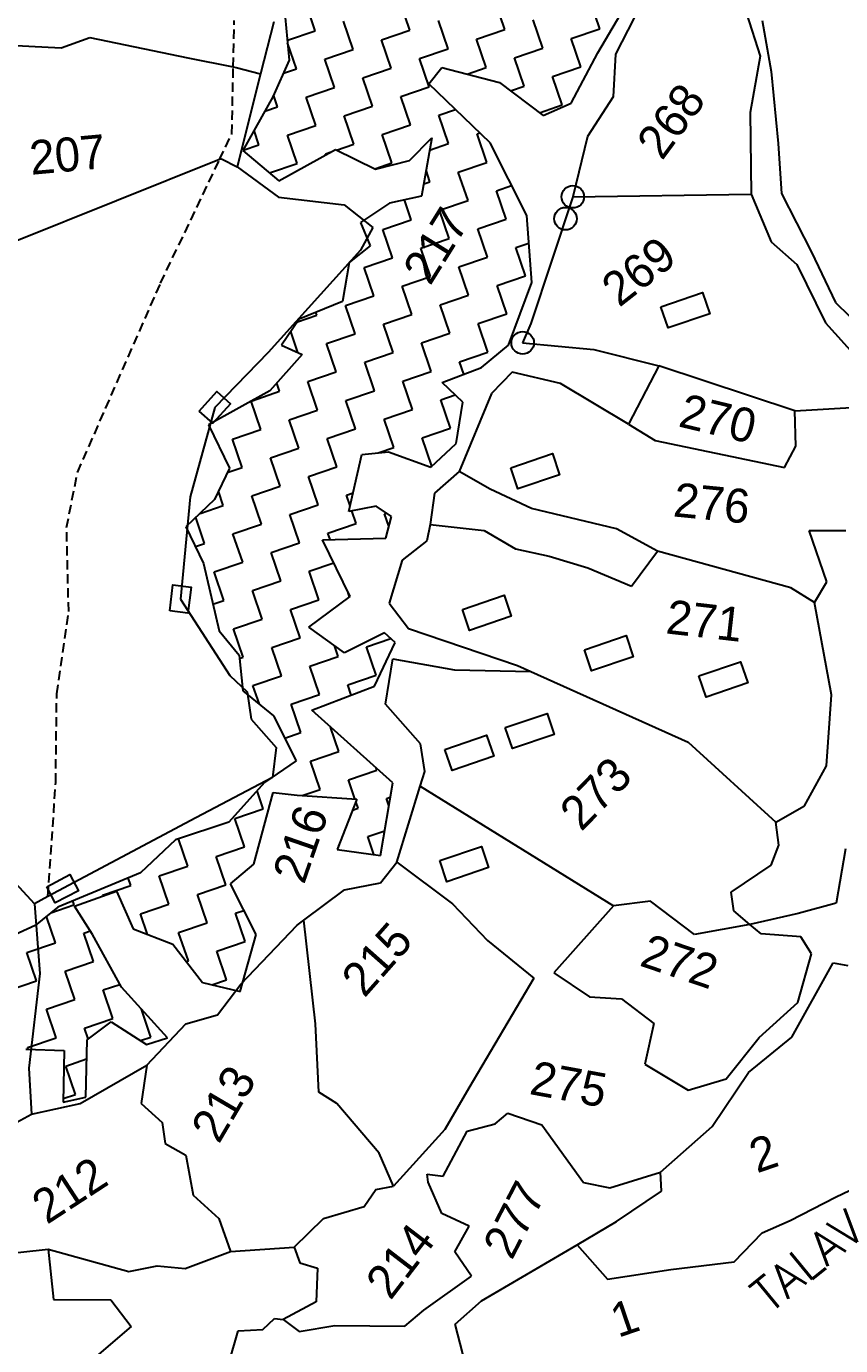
# Model space of a CAD drawing. Header units: metres. Extents: x 322986 to 329400, y 1832749 to 1836820.
# Drawn here: x 325836 to 326272, y 1834461 to 1835168 of the extents above; entities that cross this region are included whole.
import ezdxf

# ---------------------------------------------------------------- set-up
doc = ezdxf.new("R2010")
doc.units = ezdxf.units.M
doc.header["$MEASUREMENT"] = 0
doc.linetypes.add('DASHED', pattern=[0.75, 0.5, -0.25])
for name, color, linetype in [('LINE_FOOTPATH', 1, 'DASHED'), ('OTHERS', 1, 'Continuous'), ('POLY_HATCH', 12, 'Continuous'), ('POLY_PARCEL', 6, 'Continuous'), ('POLY_WATER', 4, 'Continuous'), ('TEXT_MAPIN', 7, 'Continuous'), ('TEXT_PARCEL', 7, 'Continuous')]:
    doc.layers.add(name, color=color, linetype=linetype)
doc.styles.get("Standard").update_dxf_attribs({"font": 'simplex.shx'})
doc.styles.add('TEXT_MAP', font='')
doc.styles.get('TEXT_MAP').set_extended_font_data('Kruti Dev 050')

msp = doc.modelspace()

# ---------------------------------------------------------------- linework, layer by layer
for points in [[(325928.78, 1834961.92), (325938.2, 1834972.4), (325945.45, 1834965.88), (325936.03, 1834955.41)], [(325912.99, 1834854.86), (325914.71, 1834868.84), (325924.38, 1834867.64), (325922.66, 1834853.67)], [(325847.08, 1834707.08), (325859.54, 1834713.64), (325864.08, 1834705.01), (325851.61, 1834698.46)]]:
    msp.add_lwpolyline(points, close=True)
for centre in [(326128.81, 1835076.77), (326124.91, 1835065.01), (326102, 1834998.47)]:
    msp.add_circle(centre, 6.03)
at = {"layer": 'LINE_FOOTPATH', "ltscale": 10}
for p, q in [((325947.02, 1835146.31), (325947.55, 1835171.26)), ((325946.26, 1835110.47), (325947.02, 1835146.31)), ((325939.66, 1835096.63), (325946.26, 1835110.47)), ((325908.09, 1835030.44), (325939.66, 1835096.63)), ((325863.56, 1834929.06), (325908.09, 1835030.44)), ((325857.74, 1834899.54), (325863.56, 1834929.06)), ((325858.86, 1834854.59), (325857.74, 1834899.54)), ((325852.46, 1834810.41), (325858.86, 1834854.59)), ((325851.93, 1834762.95), (325852.46, 1834810.41)), ((325847.77, 1834701.89), (325851.93, 1834762.95))]:
    msp.add_line(p, q, dxfattribs=at)
at = {"layer": 'OTHERS'}
for points in [[(326176.05, 1835017.8), (326198.39, 1835025.41), (326202.23, 1835014.12), (326179.9, 1835006.51)], [(326095.6, 1834931.52), (326117.94, 1834939.13), (326121.78, 1834927.84), (326099.44, 1834920.23)], [(326069.73, 1834855.73), (326092.07, 1834863.34), (326095.91, 1834852.05), (326073.58, 1834844.44)], [(326135.08, 1834834.03), (326157.42, 1834841.64), (326161.26, 1834830.35), (326138.93, 1834822.74)], [(326196.41, 1834820.03), (326218.75, 1834827.64), (326222.59, 1834816.35), (326200.26, 1834808.75)], [(326092.7, 1834792.39), (326115.04, 1834800), (326118.88, 1834788.71), (326096.55, 1834781.1)], [(326060.38, 1834780.68), (326082.71, 1834788.29), (326086.56, 1834777), (326064.22, 1834769.4)], [(326057.61, 1834721.14), (326079.95, 1834728.74), (326083.79, 1834717.46), (326061.45, 1834709.85)]]:
    msp.add_lwpolyline(points, close=True, dxfattribs=at)
at = {"layer": 'POLY_HATCH'}
for p, q in [((325973.46, 1835187.87), (325976.96, 1835149.97)), ((326142.19, 1835153.8), (326158.18, 1835180.77)), ((326128.01, 1835126.85), (326142.19, 1835153.8)), ((325976.96, 1835149.97), (325968.19, 1835130.31)), ((326051.68, 1835137.22), (326058.7, 1835145.98)), ((326058.7, 1835145.98), (326089.62, 1835138.02)), ((326084.56, 1835105.69), (326051.68, 1835137.22)), ((326089.62, 1835138.02), (326112.98, 1835120.22)), ((325968.19, 1835130.31), (325952.21, 1835101.53)), ((326112.98, 1835120.22), (326128.01, 1835126.85)), ((326041.4, 1835096.14), (326053.31, 1835108.38)), ((326053.31, 1835108.38), (326047.87, 1835077.13)), ((326104.23, 1835066.63), (326084.56, 1835105.69)), ((325952.21, 1835101.53), (325971.37, 1835085.33)), ((325971.37, 1835085.33), (326001.78, 1835102.05)), ((326001.78, 1835102.05), (326023.27, 1835091.49)), ((326023.27, 1835091.49), (326041.4, 1835096.14)), ((326047.87, 1835077.13), (326030.65, 1835073.39)), ((326030.65, 1835073.39), (326015.09, 1835062.94)), ((326015.09, 1835062.94), (326020.26, 1835050.46)), ((326106.99, 1835030.9), (326104.23, 1835066.63)), ((326020.26, 1835050.46), (326009.05, 1835041.49)), ((326009.05, 1835041.49), (326005.55, 1835020.6)), ((326094.49, 1834997.24), (326106.99, 1835030.9)), ((326005.55, 1835020.6), (325982.37, 1835011.19)), ((325982.37, 1835011.19), (325972.83, 1834997.33)), ((325972.83, 1834997.33), (325983.94, 1834992.32)), ((325983.94, 1834992.32), (325966.62, 1834972.79)), ((326080.04, 1834985.35), (326094.49, 1834997.24)), ((326058.84, 1834977.22), (326080.04, 1834985.35)), ((326069.99, 1834966.77), (326058.84, 1834977.22)), ((325966.62, 1834972.79), (325933.69, 1834954.61)), ((326066.31, 1834944.61), (326069.99, 1834966.77)), ((325933.69, 1834954.61), (325944.91, 1834931.45)), ((326052.77, 1834931.82), (326066.31, 1834944.61)), ((326008.97, 1834908.11), (326015.86, 1834938.65)), ((326015.86, 1834938.65), (326030.2, 1834940.19)), ((326030.2, 1834940.19), (326052.77, 1834931.82)), ((325944.91, 1834931.45), (325937.02, 1834914.53)), ((325937.02, 1834914.53), (325921.68, 1834899.9)), ((326023.48, 1834910.93), (326008.97, 1834908.11)), ((326031.69, 1834905.55), (326023.48, 1834910.93)), ((326028.67, 1834893.91), (326031.69, 1834905.55)), ((325921.68, 1834899.9), (325931.06, 1834880.37)), ((325994.72, 1834892.96), (326028.67, 1834893.91)), ((326009.62, 1834862.57), (325994.72, 1834892.96)), ((325931.06, 1834880.37), (325939.46, 1834844.14)), ((325987.57, 1834846.27), (326009.62, 1834862.57)), ((325939.46, 1834844.14), (325950.25, 1834831.14)), ((326006.54, 1834832.43), (325987.57, 1834846.27)), ((326028.08, 1834843.1), (326006.54, 1834832.43)), ((326033.74, 1834838.06), (326028.08, 1834843.1)), ((326022.63, 1834814.57), (326033.74, 1834838.06)), ((325950.25, 1834831.14), (325952.19, 1834812.1)), ((325989.11, 1834801.65), (326022.63, 1834814.57)), ((325952.19, 1834812.1), (325968.61, 1834798.6)), ((326032.39, 1834762.74), (325989.11, 1834801.65)), ((325968.61, 1834798.6), (325980.75, 1834774.55)), ((325980.75, 1834774.55), (325963.75, 1834763.01)), ((325963.75, 1834763.01), (325944.63, 1834741.65)), ((325958.03, 1834719.23), (325968.32, 1834757.59)), ((325968.32, 1834757.59), (325981.22, 1834756.23)), ((326025.91, 1834723.87), (326032.39, 1834762.74)), ((325981.22, 1834756.23), (326013.2, 1834754.08)), ((326013.2, 1834754.08), (326002.65, 1834727.16)), ((325944.63, 1834741.65), (325916, 1834732.2)), ((325916, 1834732.2), (325897.41, 1834714.65)), ((326002.65, 1834727.16), (326025.91, 1834723.87)), ((325897.41, 1834714.65), (325853.03, 1834696.21)), ((325945.57, 1834708.63), (325958.03, 1834719.23)), ((325959.35, 1834681.5), (325945.57, 1834708.63)), ((325861.93, 1834696.81), (325884.39, 1834704.77)), ((325884.39, 1834704.77), (325893.42, 1834684.5)), ((325853.03, 1834696.21), (325840.93, 1834686.33)), ((325871.64, 1834681.63), (325861.93, 1834696.81)), ((325840.93, 1834686.33), (325828.07, 1834680.43)), ((325887.07, 1834653.25), (325871.64, 1834681.63)), ((325893.42, 1834684.5), (325914.71, 1834676.3)), ((325950.64, 1834650.96), (325959.35, 1834681.5)), ((325914.71, 1834676.3), (325930.46, 1834655.9)), ((325911.76, 1834626.2), (325887.07, 1834653.25)), ((325930.46, 1834655.9), (325950.64, 1834650.96)), ((325868.73, 1834625.18), (325881.56, 1834634.7)), ((325881.56, 1834634.7), (325900.52, 1834622.67)), ((325868.01, 1834594.33), (325868.73, 1834625.18)), ((325900.52, 1834622.67), (325911.76, 1834626.2)), ((325835.89, 1834620.06), (325856.41, 1834619.47)), ((325856.41, 1834619.47), (325855.86, 1834591.71)), ((325855.86, 1834591.71), (325868.01, 1834594.33))]:
    msp.add_line(p, q, dxfattribs=at)
at = {"layer": 'POLY_HATCH', "linetype": 'Continuous'}
for p, q in [((326041.66, 1835166.05), (326036.48, 1835181.26)), ((326092.46, 1835166.38), (326087.28, 1835181.59)), ((326143.27, 1835166.71), (326138.09, 1835181.91)), ((325990.85, 1835165.72), (325985.67, 1835180.93)), ((326011.24, 1835155.69), (326006.06, 1835170.9)), ((326062.04, 1835156.02), (326056.86, 1835171.23)), ((326112.85, 1835156.35), (326107.67, 1835171.56)), ((325975.98, 1835160.65), (325990.85, 1835165.72)), ((326026.45, 1835160.87), (326041.66, 1835166.05)), ((326031.63, 1835145.66), (326026.45, 1835160.87)), ((326077.25, 1835161.2), (326092.46, 1835166.38)), ((326082.43, 1835145.99), (326077.25, 1835161.2)), ((326128.06, 1835161.53), (326143.27, 1835166.71)), ((326133.24, 1835146.32), (326128.06, 1835161.53)), ((325980.82, 1835145.33), (325976.12, 1835159.15)), ((325996.03, 1835150.51), (326011.24, 1835155.69)), ((326046.83, 1835150.84), (326062.04, 1835156.02)), ((326097.64, 1835151.17), (326112.85, 1835156.35)), ((326001.21, 1835135.3), (325996.03, 1835150.51)), ((326052.01, 1835135.63), (326046.83, 1835150.84)), ((326072.2, 1835142.51), (326082.43, 1835145.99)), ((326102.82, 1835135.96), (326097.64, 1835151.17)), ((326118.03, 1835141.14), (326133.24, 1835146.32)), ((325973.83, 1835142.95), (325980.82, 1835145.33)), ((326016.42, 1835140.48), (326031.63, 1835145.66)), ((326021.6, 1835125.27), (326016.42, 1835140.48)), ((326123.21, 1835125.93), (326118.03, 1835141.14)), ((325986, 1835130.12), (326001.21, 1835135.3)), ((326036.81, 1835130.45), (326052.01, 1835135.63)), ((326095.57, 1835133.49), (326102.82, 1835135.96)), ((325963.91, 1835122.6), (325970.79, 1835124.94)), ((325970.79, 1835124.94), (325968.63, 1835131.29)), ((325991.18, 1835114.91), (325986, 1835130.12)), ((326006.39, 1835120.09), (326021.6, 1835125.27)), ((326041.98, 1835115.24), (326036.81, 1835130.45)), ((326110.95, 1835121.76), (326123.21, 1835125.93)), ((326011.57, 1835104.88), (326006.39, 1835120.09)), ((326057.19, 1835120.42), (326066.05, 1835123.44)), ((326062.37, 1835105.21), (326057.19, 1835120.42)), ((325960.76, 1835104.56), (325958.15, 1835112.23)), ((325975.97, 1835109.74), (325991.18, 1835114.91)), ((326026.78, 1835110.06), (326041.98, 1835115.24)), ((326077.58, 1835110.39), (326079.11, 1835110.91)), ((326082.76, 1835095.18), (326077.58, 1835110.39)), ((325952.28, 1835101.67), (325960.76, 1835104.56)), ((325981.15, 1835094.53), (325975.97, 1835109.74)), ((326002.37, 1835101.75), (326011.57, 1835104.88)), ((326031.95, 1835094.86), (326026.78, 1835110.06)), ((326052.15, 1835101.73), (326062.37, 1835105.21)), ((325996.36, 1835099.71), (325999.41, 1835100.74)), ((325996.54, 1835099.17), (325996.36, 1835099.71)), ((325966.42, 1835089.51), (325981.15, 1835094.53)), ((326022.77, 1835091.73), (326031.95, 1835094.86)), ((326052.34, 1835084.83), (326050.27, 1835090.91)), ((326067.55, 1835090.01), (326082.76, 1835095.18)), ((326072.73, 1835074.8), (326067.55, 1835090.01)), ((326049.01, 1835083.69), (326052.34, 1835084.83)), ((326087.94, 1835079.98), (326096.11, 1835082.76)), ((326042.31, 1835064.44), (326038.67, 1835075.13)), ((326093.12, 1835064.77), (326087.94, 1835079.98)), ((326057.52, 1835069.62), (326072.73, 1835074.8)), ((326062.7, 1835054.41), (326057.52, 1835069.62)), ((326027.1, 1835059.26), (326042.31, 1835064.44)), ((326077.91, 1835059.59), (326093.12, 1835064.77)), ((326032.28, 1835044.05), (326027.1, 1835059.26)), ((326047.49, 1835049.23), (326062.7, 1835054.41)), ((326083.09, 1835044.38), (326077.91, 1835059.59)), ((326052.67, 1835034.02), (326047.49, 1835049.23)), ((326098.3, 1835049.56), (326105.36, 1835051.96)), ((326103.48, 1835034.35), (326098.3, 1835049.56)), ((326017.08, 1835038.87), (326032.28, 1835044.05)), ((326067.88, 1835039.2), (326083.09, 1835044.38)), ((326022.25, 1835023.66), (326017.08, 1835038.87)), ((326037.46, 1835028.84), (326052.67, 1835034.02)), ((326073.06, 1835023.99), (326067.88, 1835039.2)), ((326088.27, 1835029.17), (326103.48, 1835034.35)), ((326042.64, 1835013.63), (326037.46, 1835028.84)), ((326093.45, 1835013.96), (326088.27, 1835029.17)), ((326007.05, 1835018.48), (326022.25, 1835023.66)), ((326012.22, 1835003.27), (326007.05, 1835018.48)), ((326057.85, 1835018.81), (326073.06, 1835023.99)), ((326063.03, 1835003.6), (326057.85, 1835018.81)), ((325981.37, 1835009.74), (325991.84, 1835013.3)), ((325991.84, 1835013.3), (325991.32, 1835014.82)), ((326027.43, 1835008.45), (326042.64, 1835013.63)), ((326078.24, 1835008.78), (326093.45, 1835013.96)), ((325981.66, 1834993.35), (325977.83, 1835004.6)), ((326032.61, 1834993.24), (326027.43, 1835008.45)), ((326083.42, 1834993.57), (326078.24, 1835008.78)), ((325997.02, 1834998.1), (326012.22, 1835003.27)), ((326002.2, 1834982.89), (325997.02, 1834998.1)), ((326047.82, 1834998.42), (326063.03, 1835003.6)), ((326053, 1834983.22), (326047.82, 1834998.42)), ((326017.4, 1834988.07), (326032.61, 1834993.24)), ((326068.21, 1834988.39), (326083.42, 1834993.57)), ((326022.58, 1834972.86), (326017.4, 1834988.07)), ((326037.79, 1834978.04), (326053, 1834983.22)), ((326070.49, 1834981.69), (326068.21, 1834988.39)), ((325971.78, 1834972.53), (325970.28, 1834976.92)), ((325986.99, 1834977.71), (326002.2, 1834982.89)), ((325992.17, 1834962.5), (325986.99, 1834977.71)), ((326042.97, 1834962.83), (326037.79, 1834978.04)), ((325957.09, 1834967.52), (325971.78, 1834972.53)), ((326007.37, 1834967.68), (326022.58, 1834972.86)), ((326058.18, 1834968.01), (326065.88, 1834970.63)), ((325961.75, 1834952.14), (325956.6, 1834967.26)), ((325976.96, 1834957.32), (325992.17, 1834962.5)), ((326012.55, 1834952.47), (326007.37, 1834967.68)), ((326027.76, 1834957.65), (326042.97, 1834962.83)), ((326063.36, 1834952.8), (326058.18, 1834968.01)), ((325982.14, 1834942.11), (325976.96, 1834957.32)), ((326032.94, 1834942.44), (326027.76, 1834957.65)), ((325946.54, 1834946.96), (325961.75, 1834952.14)), ((325997.35, 1834947.29), (326012.55, 1834952.47)), ((326048.15, 1834947.62), (326063.36, 1834952.8)), ((325951.72, 1834931.75), (325946.54, 1834946.96)), ((325966.93, 1834936.93), (325982.14, 1834942.11)), ((326002.52, 1834932.08), (325997.35, 1834947.29)), ((326024.56, 1834939.59), (326032.94, 1834942.44)), ((326053.33, 1834932.41), (326048.15, 1834947.62)), ((325972.11, 1834921.72), (325966.93, 1834936.93)), ((325943.79, 1834929.05), (325951.72, 1834931.75)), ((325987.32, 1834926.9), (326002.52, 1834932.08)), ((325992.49, 1834911.69), (325987.32, 1834926.9)), ((326052.21, 1834932.03), (326053.33, 1834932.41)), ((325956.9, 1834916.54), (325972.11, 1834921.72)), ((325941.69, 1834911.36), (325939.1, 1834918.98)), ((325962.08, 1834901.34), (325956.9, 1834916.54)), ((326007.7, 1834916.87), (326011.22, 1834918.07)), ((326009.66, 1834911.14), (326007.7, 1834916.87)), ((325929.27, 1834907.13), (325941.69, 1834911.36)), ((325977.29, 1834906.51), (325992.49, 1834911.69)), ((325982.47, 1834891.31), (325977.29, 1834906.51)), ((326012.88, 1834901.66), (326010.58, 1834908.43)), ((326028.09, 1834906.84), (326029.16, 1834907.21)), ((326030.32, 1834900.29), (326028.09, 1834906.84)), ((325931.66, 1834890.98), (325926.92, 1834904.9)), ((325946.87, 1834896.16), (325962.08, 1834901.34)), ((325997.67, 1834896.48), (326012.88, 1834901.66)), ((325952.05, 1834880.95), (325946.87, 1834896.16)), ((325967.26, 1834886.13), (325982.47, 1834891.31)), ((325998.84, 1834893.07), (325997.67, 1834896.48)), ((325926.77, 1834889.31), (325931.66, 1834890.98)), ((325972.44, 1834870.92), (325967.26, 1834886.13)), ((325936.84, 1834875.77), (325952.05, 1834880.95)), ((325987.64, 1834876.1), (326000.79, 1834880.57)), ((325942.02, 1834860.56), (325936.84, 1834875.77)), ((325957.23, 1834865.74), (325972.44, 1834870.92)), ((325992.82, 1834860.89), (325987.64, 1834876.1)), ((325962.41, 1834850.53), (325957.23, 1834865.74)), ((326009.3, 1834862.34), (326008.32, 1834865.22)), ((325936.12, 1834858.55), (325942.02, 1834860.56)), ((325977.62, 1834855.71), (325992.82, 1834860.89)), ((325947.2, 1834845.35), (325962.41, 1834850.53)), ((325982.79, 1834840.5), (325977.62, 1834855.71)), ((325952.38, 1834830.14), (325947.2, 1834845.35)), ((325967.59, 1834835.32), (325982.79, 1834840.5)), ((325972.76, 1834820.11), (325967.59, 1834835.32)), ((326003.18, 1834830.47), (326001.19, 1834836.33)), ((326018.39, 1834835.65), (326031.45, 1834840.1)), ((326023.57, 1834820.44), (326018.39, 1834835.65)), ((325950.42, 1834829.48), (325952.38, 1834830.14)), ((325987.97, 1834825.29), (326003.18, 1834830.47)), ((325993.15, 1834810.08), (325987.97, 1834825.29)), ((325957.56, 1834814.93), (325972.76, 1834820.11)), ((325960.98, 1834804.88), (325957.56, 1834814.93)), ((326008.36, 1834815.26), (326023.57, 1834820.44)), ((326010.23, 1834809.79), (326008.36, 1834815.26)), ((325977.94, 1834804.9), (325993.15, 1834810.08)), ((325983.12, 1834789.7), (325977.94, 1834804.9)), ((326003.51, 1834779.67), (325999.08, 1834792.69)), ((325974.58, 1834786.78), (325983.12, 1834789.7)), ((325988.3, 1834774.49), (326003.51, 1834779.67)), ((325993.48, 1834759.28), (325988.3, 1834774.49)), ((325972.96, 1834769.26), (325973.09, 1834769.31)), ((325973.09, 1834769.31), (325973.08, 1834769.34)), ((326008.69, 1834764.46), (326023.9, 1834769.64)), ((326012.2, 1834754.15), (326008.69, 1834764.46)), ((326023.9, 1834769.64), (326023.54, 1834770.7)), ((325963.06, 1834748.92), (325959.78, 1834758.57)), ((325983.98, 1834756.04), (325993.48, 1834759.28)), ((326013.87, 1834749.25), (326012.68, 1834752.75)), ((326029.08, 1834754.43), (326031.12, 1834755.12)), ((326030.37, 1834750.63), (326029.08, 1834754.43)), ((325947.86, 1834743.74), (325963.06, 1834748.92)), ((325953.04, 1834728.53), (325947.86, 1834743.74)), ((326010.91, 1834748.24), (326013.87, 1834749.25)), ((326019.05, 1834734.04), (326028.12, 1834737.13)), ((325922.62, 1834718.17), (325917.66, 1834732.74)), ((326003.24, 1834728.66), (326003.84, 1834728.86)), ((326003.84, 1834728.86), (326003.6, 1834729.57)), ((326022.34, 1834724.37), (326019.05, 1834734.04)), ((325937.83, 1834723.35), (325953.04, 1834728.53)), ((325943.01, 1834708.14), (325937.83, 1834723.35)), ((325907.41, 1834712.99), (325922.62, 1834718.17)), ((325876.99, 1834702.64), (325892.2, 1834707.81)), ((325892.2, 1834707.81), (325890.81, 1834711.91)), ((325912.59, 1834697.79), (325907.41, 1834712.99)), ((325927.8, 1834702.96), (325943.01, 1834708.14)), ((325877.14, 1834702.2), (325876.99, 1834702.64)), ((325932.98, 1834687.76), (325927.8, 1834702.96)), ((325849.39, 1834693.24), (325861.56, 1834697.38)), ((325861.78, 1834697.46), (325861.07, 1834699.55)), ((325861.56, 1834697.38), (325861.78, 1834697.46)), ((325897.38, 1834692.61), (325912.59, 1834697.79)), ((325948.18, 1834692.94), (325952.75, 1834694.49)), ((325851.75, 1834677.07), (325846.93, 1834691.23)), ((325901.15, 1834681.52), (325897.38, 1834692.61)), ((325917.77, 1834682.58), (325932.98, 1834687.76)), ((325953.36, 1834677.73), (325948.18, 1834692.94)), ((325866.96, 1834682.25), (325870.48, 1834683.45)), ((325872.14, 1834667.04), (325866.96, 1834682.25)), ((325922.95, 1834667.37), (325917.77, 1834682.58)), ((325836.54, 1834671.89), (325851.75, 1834677.07)), ((325938.16, 1834672.55), (325953.36, 1834677.73)), ((325943.33, 1834657.34), (325938.16, 1834672.55)), ((325841.72, 1834656.68), (325836.54, 1834671.89)), ((325856.93, 1834661.86), (325872.14, 1834667.04)), ((325921.89, 1834667.01), (325922.95, 1834667.37)), ((325862.11, 1834646.65), (325856.93, 1834661.86)), ((325826.52, 1834651.5), (325841.72, 1834656.68)), ((325877.32, 1834651.83), (325886.2, 1834654.85)), ((325882.5, 1834636.62), (325877.32, 1834651.83)), ((325935.49, 1834654.67), (325943.33, 1834657.34)), ((325846.9, 1834641.47), (325862.11, 1834646.65)), ((325852.08, 1834626.26), (325846.9, 1834641.47)), ((325902.89, 1834626.59), (325897.82, 1834641.47)), ((325867.29, 1834631.44), (325882.5, 1834636.62)), ((325869.28, 1834625.59), (325867.29, 1834631.44)), ((325836.87, 1834621.08), (325852.08, 1834626.26)), ((325897.33, 1834624.7), (325902.89, 1834626.59)), ((325837.24, 1834620.02), (325836.87, 1834621.08)), ((325857.26, 1834611.05), (325868.49, 1834614.88)), ((325862.44, 1834595.85), (325857.26, 1834611.05)), ((325855.9, 1834593.62), (325862.44, 1834595.85))]:
    msp.add_line(p, q, dxfattribs=at)
at = {"layer": 'POLY_PARCEL'}
for p, q in [((325968.7, 1835170.44), (325961.64, 1835142.59)), ((326161.74, 1835172.62), (326151.75, 1835153.19)), ((325776.66, 1835160.63), (325854.8, 1835156.61)), ((325854.8, 1835156.61), (325870.27, 1835162.12)), ((325870.27, 1835162.12), (325922.7, 1835151.24)), ((326151.75, 1835153.19), (326150.55, 1835130.29)), ((325922.7, 1835151.24), (325947.02, 1835146.31)), ((325947.02, 1835146.31), (325948.49, 1835146.01)), ((325948.49, 1835146.01), (325961.64, 1835142.59)), ((325961.64, 1835142.59), (325949.03, 1835092.82)), ((326150.55, 1835130.29), (326136.7, 1835108.98)), ((326136.7, 1835108.98), (326128.81, 1835076.77)), ((325939.66, 1835096.63), (325829.4, 1835052.5)), ((325940.68, 1835097.04), (325939.66, 1835096.63)), ((325940.68, 1835097.04), (325949.03, 1835092.82)), ((325949.03, 1835092.82), (325971.28, 1835076.46)), ((325971.28, 1835076.46), (326006.36, 1835072.34)), ((326128.81, 1835076.77), (326106.32, 1835008.94)), ((326128.81, 1835076.77), (326224.33, 1835078.09)), ((326006.36, 1835072.34), (326021.68, 1835060.28)), ((326021.68, 1835060.28), (326015.22, 1835048.08)), ((326015.22, 1835048.08), (325965.63, 1834993.31)), ((326106.32, 1835008.94), (326102, 1834998.47)), ((326102, 1834998.47), (326140.1, 1834994.85)), ((325965.63, 1834993.31), (325937.12, 1834963.9)), ((326140.1, 1834994.85), (326174.86, 1834986.16)), ((326174.86, 1834986.16), (326158.64, 1834954.99)), ((326247.77, 1834962.05), (326174.86, 1834986.16)), ((326096.37, 1834982.77), (326085.32, 1834971.42)), ((326122.35, 1834976.72), (326096.37, 1834982.77)), ((326158.64, 1834954.99), (326122.35, 1834976.72)), ((326085.32, 1834971.42), (326068.06, 1834929.55)), ((325937.12, 1834963.9), (325923.98, 1834916.09)), ((326247.77, 1834962.05), (326281.1, 1834964.06)), ((326248.23, 1834943.18), (326247.77, 1834962.05)), ((326158.64, 1834954.99), (326172.99, 1834946.24)), ((326172.99, 1834946.24), (326242.17, 1834931.74)), ((326242.17, 1834931.74), (326248.23, 1834943.18)), ((326068.06, 1834929.55), (326054.82, 1834918.01)), ((326084.67, 1834920.14), (326068.06, 1834929.55)), ((326106.68, 1834909.74), (326084.67, 1834920.14)), ((325923.98, 1834916.09), (325918.69, 1834861.25)), ((326054.82, 1834918.01), (326052.4, 1834901.16)), ((326152.19, 1834898.82), (326106.68, 1834909.74)), ((326052.4, 1834901.16), (326050.6, 1834892.39)), ((326052.4, 1834901.16), (326081.4, 1834898.01)), ((326174.26, 1834886.9), (326152.19, 1834898.82)), ((326050.6, 1834892.39), (326037.52, 1834882.03)), ((326081.4, 1834898.01), (326098.14, 1834888.09)), ((326255.47, 1834897.92), (326275.04, 1834898.05)), ((326264.83, 1834870.44), (326255.47, 1834897.92)), ((326098.14, 1834888.09), (326116.2, 1834884.3)), ((326116.2, 1834884.3), (326136.83, 1834877.98)), ((326160.38, 1834868.1), (326174.26, 1834886.9)), ((326245.64, 1834867.32), (326174.26, 1834886.9)), ((326037.52, 1834882.03), (326030.42, 1834859.09)), ((326136.83, 1834877.98), (326160.38, 1834868.1)), ((326258.28, 1834859.41), (326264.83, 1834870.44)), ((326258.28, 1834859.41), (326245.64, 1834867.32)), ((325918.69, 1834861.25), (325945.09, 1834820.24)), ((326030.42, 1834859.09), (326040.95, 1834845.52)), ((326267.43, 1834809.99), (326258.28, 1834859.41)), ((326040.95, 1834845.52), (326099.2, 1834825.71)), ((326028.56, 1834804.86), (326032.52, 1834829.25)), ((326032.52, 1834829.25), (326065.52, 1834823.26)), ((326065.52, 1834823.26), (326106.35, 1834822.49)), ((326099.2, 1834825.71), (326106.35, 1834822.49)), ((326106.35, 1834822.49), (326190.6, 1834784.57)), ((325945.09, 1834820.24), (325954.4, 1834811.59)), ((325954.4, 1834811.59), (325956.68, 1834796.91)), ((326264.78, 1834771.88), (326267.43, 1834809.99)), ((326047.23, 1834783.61), (326028.56, 1834804.86)), ((325956.68, 1834796.91), (325970.03, 1834781.75)), ((325970.03, 1834781.75), (325967.95, 1834765.59)), ((326049.56, 1834768.84), (326047.23, 1834783.61)), ((326190.6, 1834784.57), (326237.54, 1834741.79)), ((326253, 1834750.54), (326264.78, 1834771.88)), ((325967.95, 1834765.59), (325927.04, 1834744.08)), ((326047.18, 1834761.09), (326049.56, 1834768.84)), ((326034.69, 1834720.38), (326047.18, 1834761.09)), ((326047.18, 1834761.09), (326150.72, 1834696.96)), ((326237.54, 1834741.79), (326253, 1834750.54)), ((325927.04, 1834744.08), (325847.77, 1834701.89)), ((326239.17, 1834729.36), (326237.54, 1834741.79)), ((325810.97, 1834730.01), (325840.52, 1834698.03)), ((326235.16, 1834718.62), (326239.17, 1834729.36)), ((326274.88, 1834727.38), (326269.97, 1834698.36)), ((326025.8, 1834709.26), (326034.69, 1834720.38)), ((326034.69, 1834720.38), (326064.36, 1834698.06)), ((326213.64, 1834704.19), (326235.16, 1834718.62)), ((326006.54, 1834705.4), (326025.8, 1834709.26)), ((325847.77, 1834701.89), (325840.52, 1834698.03)), ((325984.77, 1834689.26), (326006.54, 1834705.4)), ((326215.06, 1834694.17), (326213.64, 1834704.19)), ((325840.52, 1834698.03), (325843.38, 1834660.62)), ((326064.36, 1834698.06), (326083.18, 1834678.41)), ((326150.72, 1834696.96), (326118.61, 1834661.04)), ((326170.47, 1834699.36), (326150.72, 1834696.96)), ((326193.99, 1834681.55), (326170.47, 1834699.36)), ((326223.74, 1834686.9), (326215.06, 1834694.17)), ((326269.97, 1834698.36), (326249.52, 1834692.79)), ((325951.01, 1834654.94), (325981.16, 1834686.59)), ((325981.16, 1834686.59), (325984.77, 1834689.26)), ((325991.03, 1834633.69), (325984.77, 1834689.26)), ((326223.74, 1834686.9), (326193.99, 1834681.55)), ((326249.52, 1834692.79), (326223.74, 1834686.9)), ((326229.77, 1834681.85), (326223.74, 1834686.9)), ((326251.05, 1834680.3), (326229.77, 1834681.85)), ((326256.72, 1834671.15), (326251.05, 1834680.3)), ((326083.18, 1834678.41), (326108.01, 1834658.07)), ((326246.09, 1834626.56), (326268.26, 1834666.31)), ((326249.4, 1834645.08), (326256.72, 1834671.15)), ((326268.26, 1834666.31), (326276.09, 1834664.9)), ((325843.38, 1834660.62), (325837.56, 1834610.01)), ((326108.01, 1834658.07), (326073.14, 1834599.23)), ((326118.61, 1834661.04), (326137.75, 1834648.24)), ((325938.55, 1834638.45), (325951.01, 1834654.94)), ((326137.75, 1834648.24), (326154.94, 1834647)), ((326154.94, 1834647), (326172.21, 1834633.85)), ((326228.75, 1834626.41), (326249.4, 1834645.08)), ((325921.66, 1834633.73), (325938.55, 1834638.45)), ((325900.78, 1834611.47), (325921.66, 1834633.73)), ((325992.89, 1834597.05), (325991.03, 1834633.69)), ((326172.21, 1834633.85), (326167.41, 1834612.05)), ((326211.02, 1834604.18), (326228.75, 1834626.41)), ((326222.9, 1834607.63), (326246.09, 1834626.56)), ((325837.56, 1834610.01), (325839.03, 1834585.28)), ((325864.96, 1834590.97), (325900.78, 1834611.47)), ((325900.78, 1834611.47), (325897.6, 1834590.97)), ((326167.41, 1834612.05), (326190.64, 1834598.09)), ((326190.64, 1834598.09), (326211.02, 1834604.18)), ((326203.52, 1834578.76), (326222.9, 1834607.63)), ((326002.56, 1834590.95), (325992.89, 1834597.05)), ((326073.14, 1834599.23), (326060.39, 1834577)), ((325839.03, 1834585.28), (325864.96, 1834590.97)), ((325897.6, 1834590.97), (325908.92, 1834580.88)), ((326025.24, 1834564.43), (326002.56, 1834590.95)), ((325821.15, 1834575.63), (325839.03, 1834585.28)), ((325908.92, 1834580.88), (325910.62, 1834569.64)), ((326087.24, 1834580.09), (326094.11, 1834585.76)), ((326094.11, 1834585.76), (326112.31, 1834579.53)), ((326060.39, 1834577), (326032.79, 1834546.69)), ((326059.45, 1834552.14), (326072.2, 1834576.17)), ((326072.2, 1834576.17), (326087.24, 1834580.09)), ((326112.31, 1834579.53), (326134.65, 1834548.65)), ((326175.84, 1834554.19), (326203.52, 1834578.76)), ((325910.62, 1834569.64), (325921.56, 1834563.36)), ((325921.56, 1834563.36), (325925.5, 1834541.98)), ((326032.79, 1834546.69), (326025.24, 1834564.43)), ((326051.48, 1834548.82), (326050.91, 1834553.17)), ((326050.91, 1834553.17), (326059.45, 1834552.14)), ((326148.65, 1834545.84), (326175.84, 1834554.19)), ((326176.4, 1834544.02), (326175.84, 1834554.19)), ((326269.54, 1834540.83), (326303.33, 1834557.06)), ((326017.06, 1834535.88), (326023.36, 1834545)), ((326023.36, 1834545), (326032.79, 1834546.69)), ((326058.67, 1834532.17), (326051.48, 1834548.82)), ((326134.65, 1834548.65), (326148.65, 1834545.84)), ((325925.5, 1834541.98), (325939.2, 1834529.37)), ((326152.28, 1834527.81), (326176.4, 1834544.02)), ((326245.2, 1834528.37), (326269.54, 1834540.83)), ((325995.31, 1834529.38), (326017.06, 1834535.88)), ((326073.42, 1834525.37), (326058.67, 1834532.17)), ((325939.2, 1834529.37), (325945.48, 1834511.81)), ((325979.61, 1834514.03), (325995.31, 1834529.38)), ((326065.7, 1834511.53), (326073.42, 1834525.37)), ((326131.11, 1834515.34), (326152.28, 1834527.81)), ((326230.23, 1834521.76), (326245.2, 1834528.37)), ((326215.31, 1834506.16), (326230.23, 1834521.76)), ((325800.63, 1834507.96), (325847.8, 1834512.91)), ((325847.8, 1834512.91), (325891.09, 1834500.96)), ((325847.8, 1834512.91), (325850.69, 1834486.07)), ((325921.2, 1834502.7), (325945.48, 1834511.81)), ((325945.48, 1834511.81), (325979.61, 1834514.03)), ((325979.61, 1834514.03), (325982.75, 1834505.71)), ((326074.68, 1834498.53), (326065.7, 1834511.53)), ((326080, 1834485.25), (326131.11, 1834515.34)), ((326131.11, 1834515.34), (326147.41, 1834496.9)), ((325891.09, 1834500.96), (325906.22, 1834504.12)), ((325906.22, 1834504.12), (325921.2, 1834502.7)), ((325982.75, 1834505.71), (325992.21, 1834502.87)), ((325992.21, 1834502.87), (325991.41, 1834484.72)), ((326181.41, 1834502.13), (326215.31, 1834506.16)), ((326049, 1834480.39), (326074.68, 1834498.53)), ((326147.41, 1834496.9), (326181.41, 1834502.13)), ((325850.69, 1834486.07), (325881.49, 1834485.76)), ((325881.49, 1834485.76), (325892.3, 1834471.55)), ((325991.41, 1834484.72), (325973.67, 1834475.34)), ((326065.83, 1834472.86), (326080, 1834485.25)), ((325962.76, 1834469.99), (325969.02, 1834475.81)), ((325969.02, 1834475.81), (325973.67, 1834475.34)), ((325973.67, 1834475.34), (325982.25, 1834468.87)), ((326038.89, 1834471.79), (326049, 1834480.39)), ((325892.3, 1834471.55), (325868.77, 1834451.33)), ((325944.83, 1834452.52), (325949.66, 1834469.22)), ((325949.66, 1834469.22), (325962.76, 1834469.99)), ((325982.25, 1834468.87), (326001.48, 1834472.08)), ((326001.48, 1834472.08), (326038.89, 1834471.79)), ((326072.6, 1834446.63), (326065.83, 1834472.86))]:
    msp.add_line(p, q, dxfattribs=at)
at = {"layer": 'POLY_WATER'}
for p, q in [((326221.84, 1835174.86), (326229.24, 1835152.07)), ((326230.33, 1835171.09), (326235.03, 1835143.87)), ((326229.24, 1835152.07), (326223.8, 1835121.83)), ((326235.03, 1835143.87), (326238.8, 1835105.29)), ((326223.8, 1835121.83), (326224.33, 1835078.09)), ((326238.8, 1835105.29), (326240.69, 1835078.56)), ((326224.33, 1835078.09), (326235.06, 1835052.63)), ((326240.69, 1835078.56), (326256.71, 1835047.04)), ((326235.06, 1835052.63), (326248.78, 1835040.49)), ((326256.71, 1835047.04), (326269.47, 1835020.17)), ((326248.78, 1835040.49), (326264.14, 1835009.2)), ((326269.47, 1835020.17), (326284.23, 1835005.75)), ((326264.14, 1835009.2), (326280.72, 1834990.8))]:
    msp.add_line(p, q, dxfattribs=at)

# ---------------------------------------------------------------- texts
at = {"layer": 'TEXT_MAPIN'}
msp.add_text('TALAV', height=18.217, rotation=39.46539, dxfattribs=at).set_placement((326234.17, 1834478.02))
at = {"layer": 'TEXT_PARCEL', "style": 'TEXT_MAP'}
for s, height, rotation, p in [('268', 18.217, 53.60647, (326176.64, 1835095.69)), ('207', 18.217, 5.24715, (325838.76, 1835088.48)), ('217', 18.217, 58.13265, (326052.45, 1835028.62)), ('269', 18.217, 38.14895, (326153.73, 1835017.16)), ('270', 18.217, 346.48156, (326184.79, 1834953.85)), ('276', 18.217, 354.38121, (326182.19, 1834905.56)), ('271', 18.217, 353.54789, (326178.21, 1834842.89)), ('273', 18.217, 45.85733, (326133.45, 1834736.29)), ('216', 18.217, 70.90616, (325984.92, 1834707.92)), ('215', 18.217, 48.52881, (326017.24, 1834647.15)), ('272', 18.217, 341.32643, (326163.99, 1834665.06)), ('213', 18.217, 59.54428, (325939.3, 1834568.88)), ('275', 18.217, 349.57887, (326105.06, 1834596.15)), ('2', 18.22, 18.80592, (326227.44, 1834553.54)), ('212', 18.217, 33.11641, (325847.22, 1834525.92)), ('277', 18.217, 62.61127, (326096.2, 1834506.62)), ('214', 18.217, 52.47242, (326031.21, 1834485.13)), ('1', 18.22, 18.80592, (326153.12, 1834465.43))]:
    msp.add_text(s, height=height, rotation=rotation, dxfattribs=at).set_placement(p)

doc.saveas('drawing.dxf')
